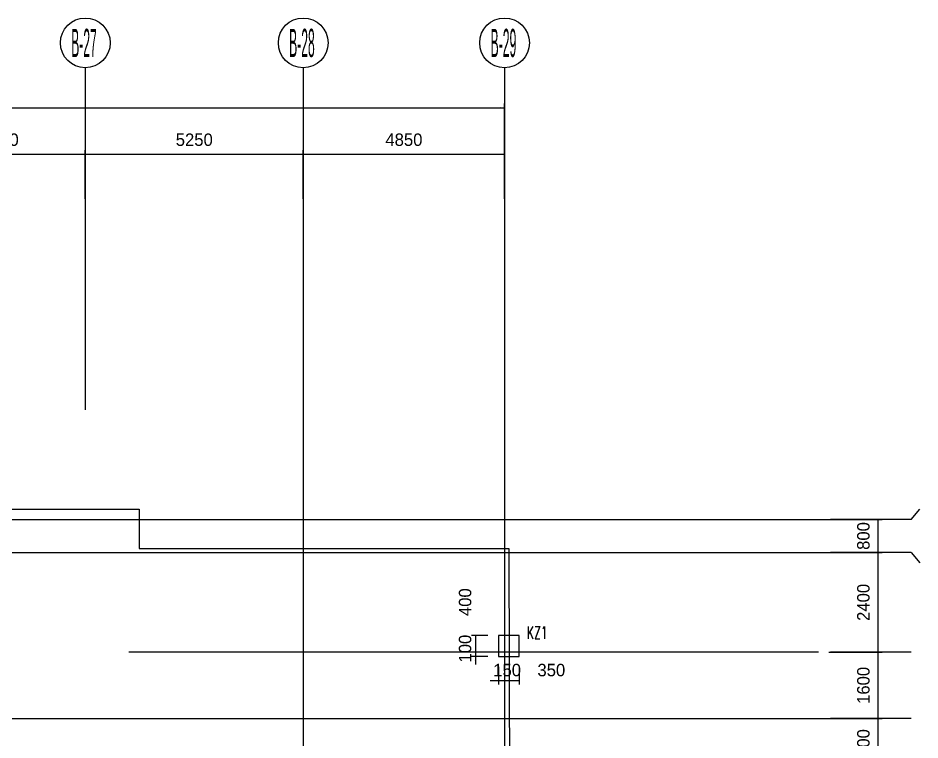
# Model space of a CAD drawing. Extents: x 387171 to 699106, y 11966 to 245688.
# Drawn here: x 645238 to 666964, y 226123 to 243519 of the extents above; entities that cross this region are included whole.
import ezdxf
from ezdxf.enums import TextEntityAlignment as Align

# ---------------------------------------------------------------- set-up
doc = ezdxf.new("R2010")
doc.units = 0
doc.header["$LTSCALE"] = 100
doc.header["$MEASUREMENT"] = 0
for name, color, linetype in [('COLU', 7, 'Continuous'), ('DIM', 3, 'Continuous'), ('DOTE', 253, 'Continuous'), ('L-AXIS', 3, 'Continuous'), ('柱标注', 2, 'Continuous')]:
    doc.layers.add(name, color=color, linetype=linetype)
doc.styles.add('hztxt', font='hztxt')
doc.styles.get("Standard").update_dxf_attribs({"font": 'standard'})
doc.dimstyles.get("Standard").update_dxf_attribs({"dimtxt": 300, "dimasz": 100, "dimexe": 100, "dimexo": 250, "dimgap": 100, "dimtad": 0, "dimtoh": 1, "dimdec": 0, "dimdsep": 46, "dimcen": 0.09, "dimclrt": 7, "dimadec": 0, "dimazin": 0, "dimtfac": 1, "dimtdec": 4, "dimtofl": 0, "dimtmove": 0, "dimatfit": 3, "dimfxl": 1, "dimtolj": 1, "dimtzin": 0, "dimarcsym": 0})

# ---------------------------------------------------------------- blocks, each defined once
blk = doc.blocks.new('*D1100')
at = {"layer": 'L-AXIS', "color": 0, "linetype": 'ByBlock', "lineweight": -2}
for p, q in [((494858, 239398), (494858, 241456)), ((656958, 239398), (656958, 241456)), ((494858, 241356), (656958, 241356))]:
    blk.add_line(p, q, dxfattribs=at)
for points in [[(494858, 241356), (494958, 241372), (494958, 241339)], [(656958, 241356), (656858, 241339), (656858, 241372)]]:
    blk.add_solid(points, dxfattribs=at)
at = {"layer": 'L-AXIS', "color": 7, "linetype": 'Continuous', "lineweight": -2, "insert": (548151, 241706), "char_height": 300, "width": 1106.67, "attachment_point": 5, "style": 'hztxt'}
blk.add_mtext('162100', dxfattribs=at)
blk = doc.blocks.new('*D1414')
at = {"layer": 'L-AXIS', "color": 0, "linetype": 'ByBlock', "lineweight": -2}
for p, q in [((664769, 230638), (666052, 230638)), ((665952, 230638), (665952, 228238)), ((664769, 228238), (666052, 228238))]:
    blk.add_line(p, q, dxfattribs=at)
for points in [[(665952, 230638), (665969, 230538), (665936, 230538)], [(665952, 228238), (665936, 228338), (665969, 228338)]]:
    blk.add_solid(points, dxfattribs=at)
at = {"layer": 'L-AXIS', "color": 7, "linetype": 'Continuous', "lineweight": -2, "insert": (665602, 229438), "char_height": 300, "width": 785, "attachment_point": 5, "rotation": 90, "style": 'hztxt'}
blk.add_mtext('2400', dxfattribs=at)
blk = doc.blocks.new('*D416')
at = {"layer": 'L-AXIS', "color": 0, "linetype": 'ByBlock', "lineweight": -2}
for p, q in [((664798, 231438), (666052, 231438)), ((665952, 231438), (665952, 230638)), ((664769, 230638), (666052, 230638))]:
    blk.add_line(p, q, dxfattribs=at)
for points in [[(665952, 231438), (665969, 231338), (665936, 231338)], [(665952, 230638), (665936, 230738), (665969, 230738)]]:
    blk.add_solid(points, dxfattribs=at)
at = {"layer": 'L-AXIS', "color": 7, "linetype": 'Continuous', "lineweight": -2, "insert": (665602, 231038), "char_height": 300, "width": 566.67, "attachment_point": 5, "rotation": 90, "style": 'hztxt'}
blk.add_mtext('800', dxfattribs=at)
blk = doc.blocks.new('*D876')
at = {"layer": 'L-AXIS', "color": 0, "linetype": 'ByBlock', "lineweight": -2}
for p, q in [((664769, 226638), (666052, 226638)), ((665952, 226638), (665952, 225238)), ((664769, 225238), (666052, 225238))]:
    blk.add_line(p, q, dxfattribs=at)
for points in [[(665952, 226638), (665969, 226538), (665936, 226538)], [(665952, 225238), (665936, 225338), (665969, 225338)]]:
    blk.add_solid(points, dxfattribs=at)
at = {"layer": 'L-AXIS', "color": 7, "linetype": 'Continuous', "lineweight": -2, "insert": (665602, 225938), "char_height": 300, "width": 695, "attachment_point": 5, "rotation": 90, "style": 'hztxt'}
blk.add_mtext('1400', dxfattribs=at)
blk = doc.blocks.new('*D3320')
at = {"layer": 'L-AXIS', "color": 0, "linetype": 'ByBlock', "lineweight": -2}
for p, q in [((664798, 228238), (666052, 228238)), ((665952, 228238), (665952, 226638)), ((664769, 226638), (666052, 226638))]:
    blk.add_line(p, q, dxfattribs=at)
for points in [[(665952, 228238), (665969, 228138), (665936, 228138)], [(665952, 226638), (665936, 226738), (665969, 226738)]]:
    blk.add_solid(points, dxfattribs=at)
at = {"layer": 'L-AXIS', "color": 7, "linetype": 'Continuous', "lineweight": -2, "insert": (665602, 227438), "char_height": 300, "width": 685, "attachment_point": 5, "rotation": 90, "style": 'hztxt'}
blk.add_mtext('1600', dxfattribs=at)
blk = doc.blocks.new('*D3750')
at = {"layer": 'L-AXIS', "color": 0, "linetype": 'ByBlock', "lineweight": -2}
for p, q in [((646858, 239163), (646858, 240335)), ((652108, 239163), (652108, 240335)), ((646858, 240235), (652108, 240235))]:
    blk.add_line(p, q, dxfattribs=at)
for points in [[(646858, 240235), (646958, 240251), (646958, 240218)], [(652108, 240235), (652008, 240218), (652008, 240251)]]:
    blk.add_solid(points, dxfattribs=at)
at = {"layer": 'L-AXIS', "color": 7, "linetype": 'Continuous', "lineweight": -2, "insert": (649483, 240585), "char_height": 300, "width": 780, "attachment_point": 5, "style": 'hztxt'}
blk.add_mtext('5250', dxfattribs=at)
blk = doc.blocks.new('*D4158')
at = {"layer": 'L-AXIS', "color": 0, "linetype": 'ByBlock', "lineweight": -2}
for p, q in [((642758, 239163), (642758, 240335)), ((646858, 239163), (646858, 240335)), ((642758, 240235), (646858, 240235))]:
    blk.add_line(p, q, dxfattribs=at)
for points in [[(642758, 240235), (642858, 240251), (642858, 240218)], [(646858, 240235), (646758, 240218), (646758, 240251)]]:
    blk.add_solid(points, dxfattribs=at)
at = {"layer": 'L-AXIS', "color": 7, "linetype": 'Continuous', "lineweight": -2, "insert": (644808, 240585), "char_height": 300, "width": 785, "attachment_point": 5, "style": 'hztxt'}
blk.add_mtext('4100', dxfattribs=at)
blk = doc.blocks.new('_AXISO')
blk.add_circle((0, 0), 0.5)
blk = doc.blocks.new('*D2298')
at = {"layer": 'L-AXIS', "color": 0, "linetype": 'ByBlock', "lineweight": -2}
for p, q in [((652108, 239163), (652108, 240335)), ((656958, 239163), (656958, 240335)), ((652108, 240235), (656958, 240235))]:
    blk.add_line(p, q, dxfattribs=at)
for points in [[(652108, 240235), (652208, 240251), (652208, 240218)], [(656958, 240235), (656858, 240218), (656858, 240251)]]:
    blk.add_solid(points, dxfattribs=at)
at = {"layer": 'L-AXIS', "color": 7, "linetype": 'Continuous', "lineweight": -2, "insert": (654533, 240585), "char_height": 300, "width": 790, "attachment_point": 5, "style": 'hztxt'}
blk.add_mtext('4850', dxfattribs=at)
blk = doc.blocks.new('*D4097')
at = {"layer": 'DIM', "color": 0, "linetype": 'ByBlock', "lineweight": -2}
for p, q in [((656808, 227888), (656808, 227456)), ((656958, 227888), (656958, 227456)), ((656608, 227556), (657158, 227556))]:
    blk.add_line(p, q, dxfattribs=at)
for points in [[(656808, 227556), (656708, 227539), (656708, 227572)], [(656958, 227556), (657058, 227572), (657058, 227539)]]:
    blk.add_solid(points, dxfattribs=at)
at = {"layer": 'DIM', "color": 7, "linetype": 'Continuous', "lineweight": -2, "insert": (657019, 227806), "char_height": 300, "width": 476.67, "attachment_point": 5, "style": 'hztxt'}
blk.add_mtext('150', dxfattribs=at)
blk = doc.blocks.new('*D2221')
at = {"layer": 'DIM', "color": 0, "linetype": 'ByBlock', "lineweight": -2}
for p, q in [((656958, 227888), (656958, 227456)), ((657308, 227888), (657308, 227456)), ((656958, 227556), (657308, 227556))]:
    blk.add_line(p, q, dxfattribs=at)
for points in [[(656958, 227556), (657058, 227572), (657058, 227539)], [(657308, 227556), (657208, 227539), (657208, 227572)]]:
    blk.add_solid(points, dxfattribs=at)
at = {"layer": 'DIM', "color": 7, "linetype": 'Continuous', "lineweight": -2, "insert": (658084, 227806), "char_height": 300, "width": 566.67, "attachment_point": 5, "style": 'hztxt'}
blk.add_mtext('350', dxfattribs=at)
blk = doc.blocks.new('*D2444')
at = {"layer": 'DIM', "color": 0, "linetype": 'ByBlock', "lineweight": -2}
for p, q in [((656558, 228638), (656158, 228638)), ((656258, 228638), (656258, 228238)), ((656558, 228238), (656158, 228238))]:
    blk.add_line(p, q, dxfattribs=at)
for points in [[(656258, 228638), (656275, 228538), (656241, 228538)], [(656258, 228238), (656241, 228338), (656275, 228338)]]:
    blk.add_solid(points, dxfattribs=at)
at = {"layer": 'DIM', "color": 7, "linetype": 'Continuous', "lineweight": -2, "insert": (656008, 229444), "char_height": 300, "width": 576.67, "attachment_point": 5, "rotation": 90, "style": 'hztxt'}
blk.add_mtext('400', dxfattribs=at)
blk = doc.blocks.new('*D2690')
at = {"layer": 'DIM', "color": 0, "linetype": 'ByBlock', "lineweight": -2}
for p, q in [((656258, 228438), (656258, 227938)), ((656558, 228238), (656158, 228238)), ((656558, 228138), (656158, 228138))]:
    blk.add_line(p, q, dxfattribs=at)
for points in [[(656258, 228238), (656241, 228338), (656275, 228338)], [(656258, 228138), (656275, 228038), (656241, 228038)]]:
    blk.add_solid(points, dxfattribs=at)
at = {"layer": 'DIM', "color": 7, "linetype": 'Continuous', "lineweight": -2, "insert": (656008, 228324), "char_height": 300, "width": 476.67, "attachment_point": 5, "rotation": 90, "style": 'hztxt'}
blk.add_mtext('100', dxfattribs=at)

msp = doc.modelspace()

# ---------------------------------------------------------------- linework, layer by layer
at = {"color": 6, "lineweight": 30}
msp.add_lwpolyline([(476181.3, 232428.8), (494258.1, 233154.4), (494258.1, 231537.9), (540808.1, 231537.9), (540808.1, 232387.9), (590208.1, 232387.9), (590208.1, 232187.9), (593108.1, 232187.9), (593108.1, 230737.9), (608058.1, 230737.9), (608058.1, 231687.9), (648158.1, 231687.9), (648158.1, 230737.9), (657058.1, 230737.9), (657158.1, 196187.9), (658248.2, 196187.9), (663075.9, 83077.9), (659946, 47787.8), (654318.1, 48286.9), (653832.2, 42808.4), (496133.5, 56794.9), (482757.4, 68610.1), (476181.3, 232428.8)], dxfattribs=at)
at = {"layer": 'COLU'}
msp.add_lwpolyline([(656808.1, 228137.9), (657308.1, 228137.9), (657308.1, 228637.9), (656808.1, 228637.9)], close=True, dxfattribs=at)
at = {"layer": 'DOTE'}
for p, q in [((646858.1, 238913.1), (646858.1, 234078)), ((652108.1, 238913.1), (652108.1, 196087.9)), ((656958.1, 238913.1), (656958.1, 195837.9)), ((608308.1, 231437.9), (664810.3, 231437.9)), ((590108.1, 230637.9), (664810.3, 230637.9)), ((664518.6, 228237.9), (647908.1, 228237.9)), ((599084.7, 226637.9), (664768.6, 226637.9))]:
    msp.add_line(p, q, dxfattribs=at)
at = {"layer": 'L-AXIS'}
for p, q in [((646858.1, 242318.6), (646858.1, 238913.1)), ((646858.1, 242318.6), (646858.1, 238913.1)), ((646858.1, 242318.6), (646858.1, 238913.1)), ((652108.1, 242318.6), (652108.1, 238913.1)), ((652108.1, 242318.6), (652108.1, 238913.1)), ((652108.1, 242318.6), (652108.1, 238913.1)), ((656958.1, 242318.6), (656958.1, 238913.1)), ((656958.1, 242318.6), (656958.1, 238913.1)), ((656958.1, 242318.6), (656958.1, 238913.1)), ((666754.1, 231437.9), (666963.6, 231682.4)), ((666754.1, 231437.9), (664810.3, 231437.9)), ((666754.1, 230637.9), (664810.3, 230637.9)), ((666754.1, 230637.9), (666963.6, 230393.5)), ((666754.1, 228237.9), (664810.3, 228237.9)), ((666754.1, 226637.9), (664810.3, 226637.9))]:
    msp.add_line(p, q, dxfattribs=at)

# ---------------------------------------------------------------- block references
ref = msp.add_blockref('_AXISO', (646858.1, 242918.6), dxfattribs=dict(at, xscale=1199.999999999997, yscale=1200, rotation=359.9996457873818))
ref.add_attrib('A', 'B-27', (646518.7, 242579.2), dxfattribs={"height": 678.82, "style": 'hztxt', "width": 0.320988})
ref = msp.add_blockref('_AXISO', (652108.1, 242918.6), dxfattribs=dict(at, xscale=1199.999999999997, yscale=1200, rotation=359.9996457873818))
ref.add_attrib('A', 'B-28', (651768.7, 242579.2), dxfattribs={"height": 678.82, "style": 'hztxt', "width": 0.320988})
ref = msp.add_blockref('_AXISO', (656958.1, 242918.6), dxfattribs=dict(at, xscale=1199.999999999997, yscale=1200, rotation=359.9996457873818))
ref.add_attrib('A', 'B-29', (656618.7, 242579.2), dxfattribs={"height": 678.82, "style": 'hztxt', "width": 0.325})

# ---------------------------------------------------------------- texts
at = {"layer": '柱标注', "color": 200, "width": 0.7}
msp.add_text('KZ1', height=300, dxfattribs=at).set_placement((657744.3, 228710.8), align=Align.MIDDLE_CENTER)

# ---------------------------------------------------------------- dimensions: what is measured, and where the dimension line sits
at = {"layer": 'DIM', "color": 200}
for base, p1, p2, picture, middle in [((656258, 228237.9), (656808.1, 228637.9), (656808.1, 228237.9), '*D2444', (656008, 228856)), ((656258, 228137.9), (656808.1, 228237.9), (656808.1, 228137.9), '*D2690', (656008, 227936))]:
    dim = msp.add_linear_dim(base=base, p1=p1, p2=p2, angle=90, dimstyle='Standard', dxfattribs=at)
    dim.commit()
    dim.dimension.update_dxf_attribs({"geometry": picture, "text_midpoint": middle})
for base, p1, p2, picture, middle in [((656958.1, 227555.7), (656808.1, 228137.9), (656958.1, 228137.9), '*D4097', (656606.1, 227805.7)), ((657308.1, 227555.7), (656958.1, 228137.9), (657308.1, 228137.9), '*D2221', (657526.1, 227805.7))]:
    dim = msp.add_linear_dim(base=base, p1=p1, p2=p2, dimstyle='Standard', dxfattribs=at)
    dim.commit()
    dim.dimension.update_dxf_attribs({"geometry": picture, "text_midpoint": middle})
at = {"layer": 'L-AXIS'}
for base, p1, p2, picture, middle in [((656958.1, 241355.5), (494858.1, 239148.3), (656958.1, 239148.3), '*D1100', (548150.6, 241705.5)), ((646858.1, 240234.6), (642758.1, 238913.1), (646858.1, 238913.1), '*D4158', (644808.1, 240584.6)), ((652108.1, 240234.6), (646858.1, 238913.1), (652108.1, 238913.1), '*D3750', (649483.1, 240584.6)), ((656958.1, 240234.6), (652108.1, 238913.1), (656958.1, 238913.1), '*D2298', (654533.1, 240584.6))]:
    dim = msp.add_linear_dim(base=base, p1=p1, p2=p2, dimstyle='Standard', dxfattribs=at)
    dim.commit()
    dim.dimension.update_dxf_attribs({"geometry": picture, "text_midpoint": middle})
for base, p1, p2, picture, middle in [((665952.5, 230637.9), (664547.6, 231437.9), (664518.6, 230637.9), '*D416', (665602.5, 231037.9)), ((665952.5, 228237.9), (664518.6, 230637.9), (664518.6, 228237.9), '*D1414', (665602.5, 229437.9)), ((665952.5, 226637.9), (664547.6, 228237.9), (664518.6, 226637.9), '*D3320', (665602.5, 227437.9)), ((665952.5, 225237.9), (664518.6, 226637.9), (664518.6, 225237.9), '*D876', (665602.5, 225937.9))]:
    dim = msp.add_linear_dim(base=base, p1=p1, p2=p2, angle=90, dimstyle='Standard', dxfattribs=at)
    dim.commit()
    dim.dimension.update_dxf_attribs({"geometry": picture, "text_midpoint": middle})

doc.saveas('drawing.dxf')
